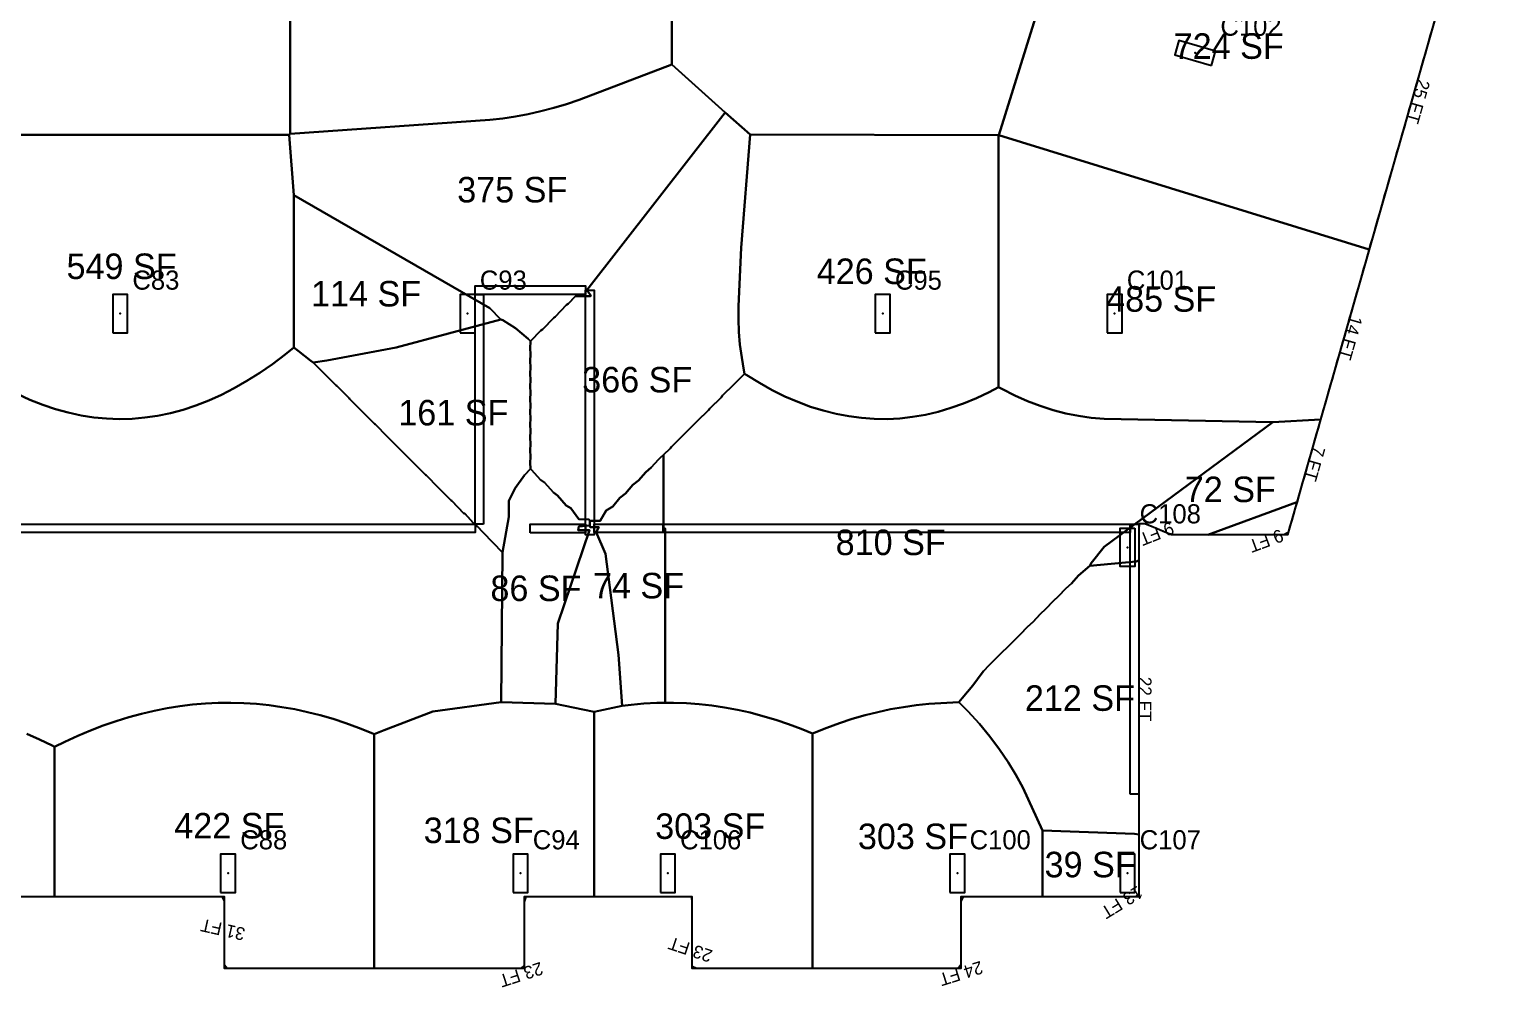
# Model space of a CAD drawing. Header units: metres. Extents: x 3272 to 9634, y 5311 to 56288.
# Drawn here: x 8160 to 9549, y 29857 to 30758 of the extents above; entities that cross this region are included whole.
import ezdxf
from ezdxf.enums import TextEntityAlignment as Align

# ---------------------------------------------------------------- set-up
doc = ezdxf.new("R2010")
doc.units = ezdxf.units.M
for name, color, linetype in [('BOUNDARY', 5, 'Continuous'), ('COL-LABEL', 2, 'Continuous'), ('COLS', 2, 'Continuous'), ('FLOOR_3_AREA_LABELS', 3, 'Continuous'), ('FLOOR_3_BOUNDARY', 5, 'Continuous'), ('FLOOR_3_COLUMNS', 7, 'Continuous'), ('FLOOR_3_FASCADE_COLUMNS', 30, 'Continuous'), ('FLOOR_3_FASCADE_WALLS', 4, 'Continuous'), ('FLOOR_3_LARGE_TRIBUTARY', 6, 'Continuous'), ('FLOOR_3_TRIBUTARY_COL_105', 2, 'Continuous'), ('FLOOR_3_TRIBUTARY_COL_33', 2, 'Continuous'), ('FLOOR_3_TRIBUTARY_COL_34', 2, 'Continuous'), ('FLOOR_3_TRIBUTARY_COL_35', 2, 'Continuous'), ('FLOOR_3_TRIBUTARY_COL_36', 2, 'Continuous'), ('FLOOR_3_TRIBUTARY_COL_37', 2, 'Continuous'), ('FLOOR_3_TRIBUTARY_COL_39', 2, 'Continuous'), ('FLOOR_3_TRIBUTARY_COL_42', 2, 'Continuous'), ('FLOOR_3_TRIBUTARY_COL_43', 2, 'Continuous'), ('FLOOR_3_TRIBUTARY_COL_44', 2, 'Continuous'), ('FLOOR_3_TRIBUTARY_COL_88', 2, 'Continuous'), ('FLOOR_3_TRIBUTARY_COL_89', 2, 'Continuous'), ('FLOOR_3_TRIBUTARY_COL_90', 2, 'Continuous'), ('FLOOR_3_TRIBUTARY_COL_91', 2, 'Continuous'), ('FLOOR_3_TRIBUTARY_COL_97', 2, 'Continuous'), ('FLOOR_3_WALL_TRIBUTARY_78', 1, 'Continuous'), ('FLOOR_3_WALL_TRIBUTARY_79', 1, 'Continuous'), ('FLOOR_3_WALL_TRIBUTARY_87', 1, 'Continuous'), ('FLOOR_3_WALL_TRIBUTARY_88', 1, 'Continuous'), ('FLOOR_3_WALL_TRIBUTARY_89', 1, 'Continuous'), ('FLOOR_3_WALL_TRIBUTARY_91', 1, 'Continuous'), ('FLOOR_3_WALL_TRIBUTARY_92', 1, 'Continuous'), ('FLOOR_3_WALL_TRIBUTARY_93', 1, 'Continuous'), ('WALL', 4, 'Continuous')]:
    doc.layers.add(name, color=color, linetype=linetype)

msp = doc.modelspace()

# ---------------------------------------------------------------- linework, layer by layer
at = {"layer": 'BOUNDARY'}
msp.add_lwpolyline([(9549, 31002.8), (9343.1, 30282.8), (9234.2, 30282.8), (9209.3, 30293.1), (9203.3, 30293.1), (9203.3, 29942.5), (9036.2, 29942.5), (9036.2, 29875.1), (8783.6, 29875.1), (8783.6, 29942.5), (8625.5, 29942.5), (8625.5, 29875.1), (8343.7, 29875.1), (8343.7, 29942.5), (8024.5, 29942.5)], dxfattribs=at)
at = {"layer": 'COLS'}
for points in [[(9271.7, 30724.1), (9275.6, 30737.6), (9241, 30747.5), (9237.1, 30734)], [(8238.7, 30472.8), (8252.7, 30472.8), (8252.7, 30508.8), (8238.7, 30508.8)], [(8565.3, 30472.8), (8579.3, 30472.8), (8579.3, 30508.8), (8565.3, 30508.8)], [(8955.6, 30472.8), (8969.6, 30472.8), (8969.6, 30508.8), (8955.6, 30508.8)], [(9173.6, 30472.8), (9187.6, 30472.8), (9187.6, 30508.8), (9173.6, 30508.8)], [(9199.7, 30289.1), (9199.7, 30253.1), (9185.7, 30253.1), (9185.7, 30289.1)], [(8340.1, 29946.7), (8354.1, 29946.7), (8354.1, 29982.7), (8340.1, 29982.7)], [(8615.1, 29946.7), (8629.1, 29946.7), (8629.1, 29982.7), (8615.1, 29982.7)], [(8753.6, 29946.7), (8767.6, 29946.7), (8767.6, 29982.7), (8753.6, 29982.7)], [(9025.8, 29946.7), (9039.8, 29946.7), (9039.8, 29982.7), (9025.8, 29982.7)], [(9185.7, 29946.7), (9199.7, 29946.7), (9199.7, 29982.7), (9185.7, 29982.7)]]:
    msp.add_lwpolyline(points, close=True, dxfattribs=at)
at = {"layer": 'FLOOR_3_BOUNDARY'}
msp.add_lwpolyline([(9549, 31002.8), (9343.1, 30282.8), (9234.2, 30282.8), (9209.3, 30293.1), (9203.3, 30293.1), (9203.3, 29942.5), (9036.2, 29942.5), (9036.2, 29875.1), (8783.6, 29875.1), (8783.6, 29942.5), (8625.5, 29942.5), (8625.5, 29875.1), (8343.7, 29875.1), (8343.7, 29942.5), (8024.5, 29942.5)], dxfattribs=at)
at = {"layer": 'FLOOR_3_COLUMNS'}
for p in [(9256.3, 30735.8), (8245.7, 30490.8), (8572.3, 30490.8), (8962.6, 30490.8), (9180.6, 30490.8), (9192.7, 30271.1), (8347.1, 29964.7), (8622.1, 29964.7), (8760.6, 29964.7), (9032.8, 29964.7), (9192.7, 29964.7)]:
    msp.add_point(p, dxfattribs=at)
at = {"layer": 'FLOOR_3_FASCADE_COLUMNS'}
for points in [[(9479.1, 30758.2), (9477.4, 30752.4), (9475.8, 30746.6), (9474.1, 30740.9), (9472.5, 30735.1), (9470.8, 30729.3), (9469.2, 30723.6), (9467.5, 30717.8), (9465.9, 30712), (9464.2, 30706.2), (9462.6, 30700.5), (9460.9, 30694.7), (9459.3, 30688.9), (9457.6, 30683.2), (9456, 30677.4), (9454.3, 30671.6), (9452.7, 30665.9), (9451, 30660.1), (9449.4, 30654.3), (9447.7, 30648.6), (9446.1, 30642.8), (9444.4, 30637), (9442.8, 30631.3), (9441.1, 30625.5), (9439.5, 30619.7), (9437.8, 30613.9), (9436.2, 30608.2), (9434.5, 30602.4), (9432.9, 30596.6), (9431.2, 30590.9), (9429.6, 30585.1), (9427.9, 30579.3), (9426.3, 30573.6), (9424.6, 30567.8), (9423, 30562), (9421.3, 30556.3), (9419.7, 30550.5)], [(9419.7, 30550.5), (9418, 30544.7), (9416.4, 30539), (9414.7, 30533.2), (9413.1, 30527.4), (9411.4, 30521.6), (9409.8, 30515.9), (9408.1, 30510.1), (9406.5, 30504.3), (9404.8, 30498.6), (9403.2, 30492.8), (9401.5, 30487), (9399.9, 30481.3), (9398.3, 30475.5), (9396.6, 30469.7), (9395, 30464), (9393.3, 30458.2), (9391.7, 30452.4), (9390, 30446.6), (9388.4, 30440.9), (9386.7, 30435.1), (9385.1, 30429.3), (9383.4, 30423.6), (9381.8, 30417.8), (9380.1, 30412), (9378.5, 30406.3), (9376.8, 30400.5), (9375.2, 30394.7), (9373.5, 30389)], [(9373.5, 30389), (9371.9, 30383.2), (9370.2, 30377.4), (9368.6, 30371.7), (9366.9, 30365.9), (9365.3, 30360.1), (9363.6, 30354.3), (9362, 30348.6), (9360.3, 30342.8), (9358.7, 30337), (9357, 30331.3), (9355.4, 30325.5), (9353.7, 30319.7), (9352.1, 30314)], [(9267.6, 30282.8), (9261.6, 30282.8), (9255.6, 30282.8), (9249.6, 30282.8), (9243.6, 30282.8), (9237.6, 30282.8), (9231.8, 30283.8), (9226.2, 30286.1), (9220.7, 30288.4), (9215.2, 30290.7), (9209.6, 30293), (9203.6, 30293.1), (9203.3, 30287.4), (9203.3, 30281.4), (9203.3, 30275.4), (9203.3, 30269.4), (9203.3, 30263.4), (9203.3, 30257.4)], [(9203.3, 29999.4), (9203.3, 29993.4), (9203.3, 29987.4), (9203.3, 29981.4), (9203.3, 29975.4), (9203.3, 29969.4), (9203.3, 29963.4), (9203.3, 29957.4), (9203.3, 29951.4), (9203.3, 29945.4), (9200.3, 29942.5), (9194.3, 29942.5), (9188.3, 29942.5), (9182.3, 29942.5), (9176.3, 29942.5), (9170.3, 29942.5), (9164.3, 29942.5), (9158.3, 29942.5), (9152.3, 29942.5), (9146.3, 29942.5), (9140.3, 29942.5), (9134.3, 29942.5), (9128.3, 29942.5), (9122.3, 29942.5), (9116.3, 29942.5), (9110.3, 29942.5)], [(8185.8, 29942.5), (8179.8, 29942.5), (8173.8, 29942.5), (8167.8, 29942.5), (8161.8, 29942.5), (8155.8, 29942.5)], [(8484.4, 29875.1), (8478.4, 29875.1), (8472.4, 29875.1), (8466.4, 29875.1), (8460.4, 29875.1), (8454.4, 29875.1), (8448.4, 29875.1), (8442.4, 29875.1), (8436.4, 29875.1), (8430.4, 29875.1), (8424.4, 29875.1), (8418.4, 29875.1), (8412.4, 29875.1), (8406.4, 29875.1), (8400.4, 29875.1), (8394.4, 29875.1), (8388.4, 29875.1), (8382.4, 29875.1), (8376.4, 29875.1), (8370.4, 29875.1), (8364.4, 29875.1), (8358.4, 29875.1), (8352.4, 29875.1), (8346.4, 29875.1), (8343.7, 29878.4), (8343.7, 29884.4), (8343.7, 29890.4), (8343.7, 29896.4), (8343.7, 29902.4), (8343.7, 29908.4), (8343.7, 29914.4), (8343.7, 29920.4), (8343.7, 29926.4), (8343.7, 29932.4), (8343.7, 29938.4), (8341.8, 29942.5), (8335.8, 29942.5), (8329.8, 29942.5), (8323.8, 29942.5), (8317.8, 29942.5), (8311.8, 29942.5), (8305.8, 29942.5), (8299.8, 29942.5), (8293.8, 29942.5), (8287.8, 29942.5), (8281.8, 29942.5), (8275.8, 29942.5), (8269.8, 29942.5), (8263.8, 29942.5), (8257.8, 29942.5), (8251.8, 29942.5), (8245.8, 29942.5), (8239.8, 29942.5), (8233.8, 29942.5), (8227.8, 29942.5), (8221.8, 29942.5), (8215.8, 29942.5), (8209.8, 29942.5), (8203.8, 29942.5), (8197.8, 29942.5), (8191.8, 29942.5), (8185.8, 29942.5)], [(8693, 29942.5), (8687, 29942.5), (8681, 29942.5), (8675, 29942.5), (8669, 29942.5), (8663, 29942.5), (8657, 29942.5), (8651, 29942.5), (8645, 29942.5), (8639, 29942.5), (8633, 29942.5), (8627, 29942.5), (8625.5, 29938), (8625.5, 29932), (8625.5, 29926), (8625.5, 29920), (8625.5, 29914), (8625.5, 29908), (8625.5, 29902), (8625.5, 29896), (8625.5, 29890), (8625.5, 29884), (8625.5, 29878), (8622.4, 29875.1), (8616.4, 29875.1), (8610.4, 29875.1), (8604.4, 29875.1), (8598.4, 29875.1), (8592.4, 29875.1), (8586.4, 29875.1), (8580.4, 29875.1), (8574.4, 29875.1), (8568.4, 29875.1), (8562.4, 29875.1), (8556.4, 29875.1), (8550.4, 29875.1), (8544.4, 29875.1), (8538.4, 29875.1), (8532.4, 29875.1), (8526.4, 29875.1), (8520.4, 29875.1), (8514.4, 29875.1), (8508.4, 29875.1), (8502.4, 29875.1), (8496.4, 29875.1), (8490.4, 29875.1), (8484.4, 29875.1)], [(8895.6, 29875.1), (8889.6, 29875.1), (8883.6, 29875.1), (8877.6, 29875.1), (8871.6, 29875.1), (8865.6, 29875.1), (8859.6, 29875.1), (8853.6, 29875.1), (8847.6, 29875.1), (8841.6, 29875.1), (8835.6, 29875.1), (8829.6, 29875.1), (8823.6, 29875.1), (8817.6, 29875.1), (8811.6, 29875.1), (8805.6, 29875.1), (8799.6, 29875.1), (8793.6, 29875.1), (8787.6, 29875.1), (8783.6, 29877.1), (8783.6, 29883.1), (8783.6, 29889.1), (8783.6, 29895.1), (8783.6, 29901.1), (8783.6, 29907.1), (8783.6, 29913.1), (8783.6, 29919.1), (8783.6, 29925.1), (8783.6, 29931.1), (8783.6, 29937.1), (8783, 29942.5), (8777, 29942.5), (8771, 29942.5), (8765, 29942.5), (8759, 29942.5), (8753, 29942.5), (8747, 29942.5), (8741, 29942.5), (8735, 29942.5), (8729, 29942.5), (8723, 29942.5), (8717, 29942.5), (8711, 29942.5), (8705, 29942.5), (8699, 29942.5), (8693, 29942.5)], [(9110.3, 29942.5), (9104.3, 29942.5), (9098.3, 29942.5), (9092.3, 29942.5), (9086.3, 29942.5), (9080.3, 29942.5), (9074.3, 29942.5), (9068.3, 29942.5), (9062.3, 29942.5), (9056.3, 29942.5), (9050.3, 29942.5), (9044.3, 29942.5), (9038.3, 29942.5), (9036.2, 29938.6), (9036.2, 29932.6), (9036.2, 29926.6), (9036.2, 29920.6), (9036.2, 29914.6), (9036.2, 29908.6), (9036.2, 29902.6), (9036.2, 29896.6), (9036.2, 29890.6), (9036.2, 29884.6), (9036.2, 29878.6), (9033.6, 29875.1), (9027.6, 29875.1), (9021.6, 29875.1), (9015.6, 29875.1), (9009.6, 29875.1), (9003.6, 29875.1), (8997.6, 29875.1), (8991.6, 29875.1), (8985.6, 29875.1), (8979.6, 29875.1), (8973.6, 29875.1), (8967.6, 29875.1), (8961.6, 29875.1), (8955.6, 29875.1), (8949.6, 29875.1), (8943.6, 29875.1), (8937.6, 29875.1), (8931.6, 29875.1), (8925.6, 29875.1), (8919.6, 29875.1), (8913.6, 29875.1), (8907.6, 29875.1), (8901.6, 29875.1), (8895.6, 29875.1)]]:
    msp.add_lwpolyline(points, dxfattribs=at)
at = {"layer": 'FLOOR_3_FASCADE_WALLS'}
for points in [[(9352.1, 30314), (9350.4, 30308.2), (9348.8, 30302.4), (9347.1, 30296.7), (9345.5, 30290.9), (9343.8, 30285.1), (9339.6, 30282.8), (9333.6, 30282.8), (9327.6, 30282.8), (9321.6, 30282.8), (9315.6, 30282.8), (9309.6, 30282.8), (9303.6, 30282.8), (9297.6, 30282.8), (9291.6, 30282.8), (9285.6, 30282.8), (9279.6, 30282.8), (9273.6, 30282.8), (9267.6, 30282.8)], [(9203.3, 30257.4), (9203.3, 30251.4), (9203.3, 30245.4), (9203.3, 30239.4), (9203.3, 30233.4), (9203.3, 30227.4), (9203.3, 30221.4), (9203.3, 30215.4), (9203.3, 30209.4), (9203.3, 30203.4), (9203.3, 30197.4), (9203.3, 30191.4), (9203.3, 30185.4), (9203.3, 30179.4), (9203.3, 30173.4), (9203.3, 30167.4), (9203.3, 30161.4), (9203.3, 30155.4), (9203.3, 30149.4), (9203.3, 30143.4), (9203.3, 30137.4), (9203.3, 30131.4), (9203.3, 30125.4), (9203.3, 30119.4), (9203.3, 30113.4), (9203.3, 30107.4), (9203.3, 30101.4), (9203.3, 30095.4), (9203.3, 30089.4), (9203.3, 30083.4), (9203.3, 30077.4), (9203.3, 30071.4), (9203.3, 30065.4), (9203.3, 30059.4), (9203.3, 30053.4), (9203.3, 30047.4), (9203.3, 30041.4), (9203.3, 30035.4), (9203.3, 30029.4), (9203.3, 30023.4), (9203.3, 30017.4), (9203.3, 30011.4), (9203.3, 30005.4), (9203.3, 29999.4)]]:
    msp.add_lwpolyline(points, dxfattribs=at)
at = {"layer": 'FLOOR_3_LARGE_TRIBUTARY'}
for points in [[(9149.4, 30908.4), (9166.6, 30927.8), (9500.3, 30832.4), (9419.8, 30551), (9071.7, 30658.6), (9149.4, 30908.4)], [(8773.3, 30796.9), (8785.3, 30810.5), (8797.3, 30823.2), (8809.3, 30835.1), (8821.3, 30846), (8833.3, 30856.1), (8845.3, 30865.2), (8857.3, 30873.5), (8869.3, 30880.9), (8881.3, 30887.4), (8893.3, 30893.1), (8905.3, 30897.8), (8945.1, 30910.6), (9149.4, 30908.4), (9071.7, 30658.6), (9071.6, 30658.6), (8838.1, 30659.1), (8814.4, 30679.9), (8764.4, 30725.1), (8764.4, 30786.2), (8773.3, 30796.9)], [(8688, 30507.3), (8673.7, 30507.3), (8666.9, 30499.9), (8665.3, 30499), (8654.7, 30487.9), (8653.3, 30486.9), (8642.6, 30475.9), (8641.3, 30474.9), (8631.4, 30464.8), (8629.3, 30467.1), (8617.3, 30477.2), (8605.3, 30484.6), (8603.6, 30485.3), (8593.3, 30496), (8409, 30602.3), (8404.7, 30658.8), (8405.6, 30659.8), (8593.3, 30673), (8605.3, 30674.3), (8617.3, 30676.1), (8629.3, 30678.3), (8641.3, 30681), (8653.3, 30684.2), (8665.3, 30687.8), (8677.3, 30691.9), (8764.4, 30725.1), (8814.4, 30679.9), (8684.3, 30512.8), (8688.3, 30507.7), (8688, 30507.3)], [(8631.1, 30350.8), (8631.5, 30355.9), (8631.1, 30362.8), (8631.5, 30367.9), (8631.1, 30374.8), (8631.5, 30379.9), (8631.1, 30386.8), (8631.5, 30391.9), (8631.1, 30398.8), (8631.5, 30403.9), (8631.1, 30410.8), (8631.5, 30415.9), (8631.1, 30422.8), (8631.5, 30427.9), (8631.1, 30434.8), (8631.5, 30439.9), (8631.1, 30446.8), (8631.5, 30451.9), (8631.1, 30458.8), (8631.5, 30463.9), (8631.4, 30464.8), (8641.3, 30474.9), (8642.6, 30475.9), (8653.3, 30486.9), (8654.7, 30487.9), (8665.3, 30499), (8666.9, 30499.9), (8673.7, 30507.3), (8688, 30507.3), (8688.3, 30507.7), (8684.3, 30512.8), (8814.4, 30679.9), (8838.1, 30659.1), (8829.6, 30552.6), (8827, 30497.7), (8826.9, 30485.7), (8827.4, 30473.7), (8828.4, 30461.7), (8830, 30449.7), (8832.1, 30437.7), (8832.8, 30434.3), (8824.1, 30425.7), (8822.7, 30424.1), (8812.1, 30413.7), (8810.7, 30412.1), (8800.1, 30401.7), (8798.7, 30400.1), (8788.1, 30389.7), (8786.7, 30388.1), (8776.1, 30377.7), (8774.7, 30376.1), (8764.1, 30365.7), (8762.7, 30364.1), (8756.4, 30357.9), (8753.5, 30355.1), (8751.9, 30353.7), (8744.9, 30346), (8739.8, 30341.7), (8732.9, 30333.9), (8727.7, 30329.7), (8720.9, 30321.8), (8715.5, 30317.7), (8708.9, 30309.4), (8702.7, 30305.7), (8696.9, 30296), (8687.4, 30296), (8686.3, 30297.2), (8677, 30297.5), (8669.4, 30307.9), (8665, 30310.4), (8656.8, 30319.9), (8653, 30322.6), (8644.6, 30331.9), (8641, 30334.7), (8632.5, 30343.9), (8631.4, 30344.8), (8631.1, 30350.8)], [(8832.8, 30434.3), (8832.1, 30437.7), (8830, 30449.7), (8828.4, 30461.7), (8827.4, 30473.7), (8826.9, 30485.7), (8827, 30497.7), (8829.6, 30552.6), (8838.1, 30659.1), (9071.6, 30658.6), (9071.6, 30421.8), (9062.7, 30417), (9050.7, 30411.3), (9038.7, 30406.3), (9026.7, 30402.1), (9014.7, 30398.5), (9002.7, 30395.8), (8990.7, 30393.7), (8978.7, 30392.3), (8966.7, 30391.7), (8954.7, 30391.8), (8942.7, 30392.7), (8930.7, 30394.3), (8918.7, 30396.6), (8906.7, 30399.6), (8894.7, 30403.3), (8882.7, 30407.8), (8870.7, 30413), (8858.7, 30418.9), (8846.7, 30425.6), (8834.7, 30433), (8832.8, 30434.3)], [(9071.6, 30421.8), (9071.6, 30658.6), (9071.7, 30658.6), (9419.8, 30551), (9374.2, 30391.3), (9329.4, 30388.8), (9170.7, 30391.9), (9158.7, 30392.9), (9146.7, 30394.6), (9134.7, 30397), (9122.7, 30400.1), (9110.7, 30404), (9098.7, 30408.6), (9086.7, 30413.9), (9074.7, 30420), (9071.6, 30421.8)], [(8409, 30459.1), (8409, 30602.3), (8593.3, 30496), (8603.6, 30485.3), (8505.2, 30458.8), (8440.1, 30446.8), (8427.1, 30445), (8424.9, 30446.5), (8412.9, 30455.8), (8409, 30459.1)], [(8508.9, 30363.1), (8497.3, 30374.8), (8496.9, 30375.1), (8485.3, 30386.8), (8484.9, 30387.1), (8473.3, 30398.8), (8472.9, 30399.2), (8461.3, 30410.8), (8460.9, 30411.2), (8449.3, 30422.8), (8448.9, 30423.2), (8437.3, 30434.8), (8436.9, 30435.2), (8427.1, 30445), (8440.1, 30446.8), (8505.2, 30458.8), (8603.6, 30485.3), (8605.3, 30484.6), (8617.3, 30477.2), (8629.3, 30467.1), (8631.4, 30464.8), (8631.5, 30463.9), (8631.1, 30458.8), (8631.5, 30451.9), (8631.1, 30446.8), (8631.5, 30439.9), (8631.1, 30434.8), (8631.5, 30427.9), (8631.1, 30422.8), (8631.5, 30415.9), (8631.1, 30410.8), (8631.5, 30403.9), (8631.1, 30398.8), (8631.5, 30391.9), (8631.1, 30386.8), (8631.5, 30379.9), (8631.1, 30374.8), (8631.5, 30367.9), (8631.1, 30362.8), (8631.5, 30355.9), (8631.1, 30350.8), (8631.4, 30344.8), (8625.8, 30338.8), (8617.2, 30326.8), (8611.2, 30314.8), (8611.2, 30314.7), (8611.2, 30299.7), (8605, 30266.2), (8586.9, 30285.2), (8581.4, 30291), (8580.5, 30291), (8569.8, 30302.8), (8568.9, 30303), (8557.4, 30314.8), (8556.9, 30315.1), (8545.4, 30326.8), (8544.9, 30327.1), (8533.3, 30338.8), (8532.9, 30339.1), (8521.3, 30350.8), (8520.9, 30351.1), (8509.3, 30362.8), (8508.9, 30363.1)], [(8850, 30112.5), (8838, 30115.7), (8826, 30118.3), (8814, 30120.6), (8802, 30122.3), (8790, 30123.7), (8778, 30124.5), (8766, 30125), (8758.1, 30124.9), (8758.1, 30288.8), (8756.4, 30289), (8756.4, 30357.9), (8762.7, 30364.1), (8764.1, 30365.7), (8774.7, 30376.1), (8776.1, 30377.7), (8786.7, 30388.1), (8788.1, 30389.7), (8798.7, 30400.1), (8800.1, 30401.7), (8810.7, 30412.1), (8812.1, 30413.7), (8822.7, 30424.1), (8824.1, 30425.7), (8832.8, 30434.3), (8834.7, 30433), (8846.7, 30425.6), (8858.7, 30418.9), (8870.7, 30413), (8882.7, 30407.8), (8894.7, 30403.3), (8906.7, 30399.6), (8918.7, 30396.6), (8930.7, 30394.3), (8942.7, 30392.7), (8954.7, 30391.8), (8966.7, 30391.7), (8978.7, 30392.3), (8990.7, 30393.7), (9002.7, 30395.8), (9014.7, 30398.5), (9026.7, 30402.1), (9038.7, 30406.3), (9050.7, 30411.3), (9062.7, 30417), (9071.6, 30421.8), (9074.7, 30420), (9086.7, 30413.9), (9098.7, 30408.6), (9110.7, 30404), (9122.7, 30400.1), (9134.7, 30397), (9146.7, 30394.6), (9158.7, 30392.9), (9170.7, 30391.9), (9329.4, 30388.8), (9170.7, 30271.6), (9158.7, 30256.1), (9157.4, 30253.7), (9146.7, 30244.5), (9140, 30237.2), (9134.7, 30232.5), (9128, 30225.2), (9122.7, 30220.4), (9115.9, 30213.2), (9110.7, 30208.4), (9103.9, 30201.2), (9098.7, 30196.4), (9091.9, 30189.2), (9086.7, 30184.3), (9079.9, 30177.2), (9074.7, 30172.3), (9067.8, 30165.2), (9062.7, 30160.3), (9057.2, 30154.6), (9056.2, 30153.2), (9047.2, 30141.2), (9037.4, 30129.2), (9034.3, 30125.7), (9006, 30123.9), (8994, 30122.7), (8982, 30121), (8970, 30118.9), (8958, 30116.3), (8946, 30113.2), (8934, 30109.8), (8922, 30105.8), (8910, 30101.5), (8898, 30096.6), (8896.7, 30096.1), (8886, 30100.5), (8874, 30104.9), (8862, 30109), (8850, 30112.5)], [(9158.7, 30256.1), (9170.7, 30271.6), (9329.4, 30388.8), (9374.2, 30391.3), (9352, 30313.6), (9268.4, 30282.8), (9234.2, 30282.8), (9209.3, 30293.1), (9203.3, 30293.1), (9203.3, 30258.7), (9200.8, 30257.8), (9157.4, 30253.7), (9158.7, 30256.1)], [(8717.7, 30122.1), (8714.1, 30169.9), (8702.1, 30264.9), (8693.2, 30285.3), (8695.6, 30290), (8687.7, 30290), (8687.1, 30291.7), (8687.4, 30296), (8696.9, 30296), (8702.7, 30305.7), (8708.9, 30309.4), (8715.5, 30317.7), (8720.9, 30321.8), (8727.7, 30329.7), (8732.9, 30333.9), (8739.8, 30341.7), (8744.9, 30346), (8751.9, 30353.7), (8753.5, 30355.1), (8756.4, 30357.9), (8756.4, 30289), (8758.1, 30288.8), (8758.1, 30124.9), (8750.1, 30124.8), (8738.1, 30124.2), (8726.1, 30123.2), (8717.7, 30122.1)], [(8656.8, 30319.9), (8665, 30310.4), (8669.4, 30307.9), (8677, 30297.5), (8686.3, 30297.2), (8687.4, 30296), (8687.1, 30291.7), (8677, 30290.8), (8676.2, 30287.3), (8686.9, 30287.3), (8687, 30287.1), (8657.2, 30199.4), (8654.9, 30124), (8604, 30125.4), (8605, 30266.2), (8611.2, 30299.7), (8611.2, 30314.7), (8611.2, 30314.8), (8617.2, 30326.8), (8625.8, 30338.8), (8631.4, 30344.8), (8632.5, 30343.9), (8641, 30334.7), (8644.6, 30331.9), (8653, 30322.6), (8656.8, 30319.9)], [(9352, 30313.6), (9343.1, 30282.8), (9268.4, 30282.8), (9352, 30313.6)], [(8691.3, 30116.4), (8689.9, 30116.7), (8654.9, 30124), (8657.2, 30199.4), (8687, 30287.1), (8686.9, 30287.3), (8676.2, 30287.3), (8677, 30290.8), (8687.1, 30291.7), (8687.7, 30290), (8695.6, 30290), (8693.2, 30285.3), (8702.1, 30264.9), (8714.1, 30169.9), (8717.7, 30122.1), (8691.3, 30116.4)], [(9087.9, 30057.2), (9080.6, 30069.2), (9072.5, 30081.2), (9063.4, 30093.2), (9053.5, 30105.2), (9042.7, 30117.2), (9034.3, 30125.7), (9037.4, 30129.2), (9047.2, 30141.2), (9056.2, 30153.2), (9057.2, 30154.6), (9062.7, 30160.3), (9067.8, 30165.2), (9074.7, 30172.3), (9079.9, 30177.2), (9086.7, 30184.3), (9091.9, 30189.2), (9098.7, 30196.4), (9103.9, 30201.2), (9110.7, 30208.4), (9115.9, 30213.2), (9122.7, 30220.4), (9128, 30225.2), (9134.7, 30232.5), (9140, 30237.2), (9146.7, 30244.5), (9157.4, 30253.7), (9200.8, 30257.8), (9203.3, 30258.7), (9203.3, 30236.4), (9203.3, 30224.4), (9203.3, 30212.4), (9203.3, 30200.4), (9203.3, 30188.4), (9203.3, 30176.4), (9203.3, 30164.4), (9203.3, 30152.4), (9203.3, 30140.4), (9203.3, 30128.4), (9203.3, 30116.4), (9203.3, 30104.4), (9203.3, 30092.4), (9203.3, 30080.4), (9203.3, 30068.4), (9203.3, 30056.4), (9203.3, 30044.8), (9203.3, 30001.2), (9199.3, 30001.8), (9112.7, 30004.8), (9094.2, 30045.2), (9087.9, 30057.2)], [(8184.1, 30083.5), (8193.8, 30088.3), (8205.8, 30093.8), (8217.8, 30098.9), (8229.8, 30103.5), (8241.8, 30107.7), (8253.8, 30111.4), (8265.8, 30114.7), (8277.8, 30117.5), (8289.8, 30119.9), (8301.8, 30121.8), (8313.8, 30123.3), (8325.8, 30124.3), (8337.8, 30124.9), (8349.8, 30125), (8361.8, 30124.7), (8373.8, 30123.9), (8385.8, 30122.7), (8397.8, 30121), (8409.8, 30118.9), (8421.8, 30116.3), (8433.8, 30113.3), (8445.8, 30109.8), (8457.8, 30105.9), (8469.8, 30101.5), (8481.8, 30096.7), (8484.6, 30095.5), (8484.6, 29875.1), (8343.7, 29875.1), (8343.7, 29942.5), (8184.1, 29942.5), (8184.1, 30083.5)], [(8484.6, 30095.5), (8493.8, 30099.3), (8539.5, 30116.8), (8604, 30125.4), (8654.9, 30124), (8689.9, 30116.7), (8691.3, 30116.4), (8691.3, 29942.5), (8625.5, 29942.5), (8625.5, 29875.1), (8484.6, 29875.1), (8484.6, 30095.5)], [(8691.3, 30116.4), (8717.7, 30122.1), (8726.1, 30123.2), (8738.1, 30124.2), (8750.1, 30124.8), (8758.1, 30124.9), (8766, 30125), (8778, 30124.5), (8790, 30123.7), (8802, 30122.3), (8814, 30120.6), (8826, 30118.3), (8838, 30115.7), (8850, 30112.5), (8862, 30109), (8874, 30104.9), (8886, 30100.5), (8896.7, 30096.1), (8896.7, 29875.1), (8783.6, 29875.1), (8783.6, 29942.5), (8691.3, 29942.5), (8691.3, 30116.4)], [(8896.7, 30096.1), (8898, 30096.6), (8910, 30101.5), (8922, 30105.8), (8934, 30109.8), (8946, 30113.2), (8958, 30116.3), (8970, 30118.9), (8982, 30121), (8994, 30122.7), (9006, 30123.9), (9034.3, 30125.7), (9042.7, 30117.2), (9053.5, 30105.2), (9063.4, 30093.2), (9072.5, 30081.2), (9080.6, 30069.2), (9087.9, 30057.2), (9094.2, 30045.2), (9112.7, 30004.8), (9112.7, 29942.5), (9036.2, 29942.5), (9036.2, 29875.1), (8896.7, 29875.1), (8896.7, 30096.1)], [(9112.7, 30004.8), (9199.3, 30001.8), (9203.3, 30001.2), (9203.3, 29942.5), (9112.7, 29942.5), (9112.7, 30004.8)]]:
    msp.add_lwpolyline(points, close=True, dxfattribs=at)
for points in [[(8153.9, 30889.7), (8165.9, 30895.7), (8177.9, 30900.7), (8189.9, 30905), (8201.9, 30908.5), (8210.7, 30910.4), (8244.8, 30910.4), (8278.1, 30905), (8290.1, 30902.2), (8302.1, 30898.4), (8314.1, 30893.8), (8326.1, 30888.3), (8338.1, 30882), (8350.1, 30874.7), (8362.1, 30866.5), (8374.1, 30857.5), (8386.1, 30847.6), (8398.1, 30836.8), (8405.6, 30829.5), (8405.6, 30659.8), (8404.7, 30658.8), (8086.1, 30658.8)], [(8764.4, 30786.2), (8764.4, 30725.1), (8677.3, 30691.9), (8665.3, 30687.8), (8653.3, 30684.2), (8641.3, 30681), (8629.3, 30678.3), (8617.3, 30676.1), (8605.3, 30674.3), (8593.3, 30673), (8405.6, 30659.8), (8405.6, 30829.5)], [(8086.1, 30658.8), (8404.7, 30658.8), (8409, 30602.3), (8409, 30459.1), (8400.9, 30452.5), (8388.9, 30443.4), (8376.9, 30435.1), (8364.9, 30427.5), (8352.9, 30420.7), (8340.9, 30414.5), (8328.9, 30409.1), (8316.9, 30404.5), (8304.9, 30400.5), (8292.9, 30397.3), (8280.9, 30394.8), (8268.9, 30393), (8256.9, 30392), (8244.9, 30391.7), (8232.9, 30392.1), (8220.9, 30393.2), (8208.9, 30395.1), (8196.9, 30397.7), (8184.9, 30401), (8172.9, 30405.1), (8160.9, 30409.9), (8148.9, 30415.4)], [(8148.9, 30415.4), (8160.9, 30409.9), (8172.9, 30405.1), (8184.9, 30401), (8196.9, 30397.7), (8208.9, 30395.1), (8220.9, 30393.2), (8232.9, 30392.1), (8244.9, 30391.7), (8256.9, 30392), (8268.9, 30393), (8280.9, 30394.8), (8292.9, 30397.3), (8304.9, 30400.5), (8316.9, 30404.5), (8328.9, 30409.1), (8340.9, 30414.5), (8352.9, 30420.7), (8364.9, 30427.5), (8376.9, 30435.1), (8388.9, 30443.4), (8400.9, 30452.5), (8409, 30459.1), (8412.9, 30455.8), (8424.9, 30446.5), (8427.1, 30445), (8436.9, 30435.2), (8437.3, 30434.8), (8448.9, 30423.2), (8449.3, 30422.8), (8460.9, 30411.2), (8461.3, 30410.8), (8472.9, 30399.2), (8473.3, 30398.8), (8484.9, 30387.1), (8485.3, 30386.8), (8496.9, 30375.1), (8497.3, 30374.8), (8508.9, 30363.1), (8509.3, 30362.8), (8520.9, 30351.1), (8521.3, 30350.8), (8532.9, 30339.1), (8533.3, 30338.8), (8544.9, 30327.1), (8545.4, 30326.8), (8556.9, 30315.1), (8557.4, 30314.8), (8568.9, 30303), (8569.8, 30302.8), (8580.5, 30291), (8581.4, 30291), (8586.9, 30285.2), (8605, 30266.2), (8604, 30125.4), (8539.5, 30116.8), (8493.8, 30099.3), (8484.6, 30095.5), (8481.8, 30096.7), (8469.8, 30101.5), (8457.8, 30105.9), (8445.8, 30109.8), (8433.8, 30113.3), (8421.8, 30116.3), (8409.8, 30118.9), (8397.8, 30121), (8385.8, 30122.7), (8373.8, 30123.9), (8361.8, 30124.7), (8349.8, 30125), (8337.8, 30124.9), (8325.8, 30124.3), (8313.8, 30123.3), (8301.8, 30121.8), (8289.8, 30119.9), (8277.8, 30117.5), (8265.8, 30114.7), (8253.8, 30111.4), (8241.8, 30107.7), (8229.8, 30103.5), (8217.8, 30098.9), (8205.8, 30093.8), (8193.8, 30088.3), (8184.1, 30083.5), (8181.8, 30084.7), (8169.8, 30090.5), (8157.8, 30095.8)], [(8157.8, 30095.8), (8169.8, 30090.5), (8181.8, 30084.7), (8184.1, 30083.5), (8184.1, 29942.5), (8024.5, 29942.5)]]:
    msp.add_lwpolyline(points, dxfattribs=at)
at = {"layer": 'FLOOR_3_TRIBUTARY_COL_105'}
msp.add_lwpolyline([(9158.7, 30256.1), (9170.7, 30271.6), (9329.4, 30388.8), (9374.2, 30391.3), (9352, 30313.6), (9268.4, 30282.8), (9234.2, 30282.8), (9209.3, 30293.1), (9203.3, 30293.1), (9203.3, 30258.7), (9200.8, 30257.8), (9157.4, 30253.7), (9158.7, 30256.1)], close=True, dxfattribs=at)
at = {"layer": 'FLOOR_3_TRIBUTARY_COL_33'}
msp.add_lwpolyline([(8691.3, 30116.4), (8717.7, 30122.1), (8726.1, 30123.2), (8738.1, 30124.2), (8750.1, 30124.8), (8758.1, 30124.9), (8766, 30125), (8778, 30124.5), (8790, 30123.7), (8802, 30122.3), (8814, 30120.6), (8826, 30118.3), (8838, 30115.7), (8850, 30112.5), (8862, 30109), (8874, 30104.9), (8886, 30100.5), (8896.7, 30096.1), (8896.7, 29875.1), (8783.6, 29875.1), (8783.6, 29942.5), (8691.3, 29942.5), (8691.3, 30116.4)], close=True, dxfattribs=at)
at = {"layer": 'FLOOR_3_TRIBUTARY_COL_34'}
msp.add_lwpolyline([(8157.8, 30095.8), (8169.8, 30090.5), (8181.8, 30084.7), (8184.1, 30083.5), (8184.1, 29942.5), (8024.5, 29942.5)], dxfattribs=at)
at = {"layer": 'FLOOR_3_TRIBUTARY_COL_35'}
msp.add_lwpolyline([(9112.7, 30004.8), (9199.3, 30001.8), (9203.3, 30001.2), (9203.3, 29942.5), (9112.7, 29942.5), (9112.7, 30004.8)], close=True, dxfattribs=at)
at = {"layer": 'FLOOR_3_TRIBUTARY_COL_36'}
msp.add_lwpolyline([(9149.4, 30908.4), (9166.6, 30927.8), (9500.3, 30832.4), (9419.8, 30551), (9071.7, 30658.6), (9149.4, 30908.4)], close=True, dxfattribs=at)
at = {"layer": 'FLOOR_3_TRIBUTARY_COL_37'}
msp.add_lwpolyline([(8832.8, 30434.3), (8832.1, 30437.7), (8830, 30449.7), (8828.4, 30461.7), (8827.4, 30473.7), (8826.9, 30485.7), (8827, 30497.7), (8829.6, 30552.6), (8838.1, 30659.1), (9071.6, 30658.6), (9071.6, 30421.8), (9062.7, 30417), (9050.7, 30411.3), (9038.7, 30406.3), (9026.7, 30402.1), (9014.7, 30398.5), (9002.7, 30395.8), (8990.7, 30393.7), (8978.7, 30392.3), (8966.7, 30391.7), (8954.7, 30391.8), (8942.7, 30392.7), (8930.7, 30394.3), (8918.7, 30396.6), (8906.7, 30399.6), (8894.7, 30403.3), (8882.7, 30407.8), (8870.7, 30413), (8858.7, 30418.9), (8846.7, 30425.6), (8834.7, 30433), (8832.8, 30434.3)], close=True, dxfattribs=at)
at = {"layer": 'FLOOR_3_TRIBUTARY_COL_39'}
msp.add_lwpolyline([(8086.1, 30658.8), (8404.7, 30658.8), (8409, 30602.3), (8409, 30459.1), (8400.9, 30452.5), (8388.9, 30443.4), (8376.9, 30435.1), (8364.9, 30427.5), (8352.9, 30420.7), (8340.9, 30414.5), (8328.9, 30409.1), (8316.9, 30404.5), (8304.9, 30400.5), (8292.9, 30397.3), (8280.9, 30394.8), (8268.9, 30393), (8256.9, 30392), (8244.9, 30391.7), (8232.9, 30392.1), (8220.9, 30393.2), (8208.9, 30395.1), (8196.9, 30397.7), (8184.9, 30401), (8172.9, 30405.1), (8160.9, 30409.9), (8148.9, 30415.4)], dxfattribs=at)
at = {"layer": 'FLOOR_3_TRIBUTARY_COL_42'}
msp.add_lwpolyline([(8153.9, 30889.7), (8165.9, 30895.7), (8177.9, 30900.7), (8189.9, 30905), (8201.9, 30908.5), (8210.7, 30910.4), (8244.8, 30910.4), (8278.1, 30905), (8290.1, 30902.2), (8302.1, 30898.4), (8314.1, 30893.8), (8326.1, 30888.3), (8338.1, 30882), (8350.1, 30874.7), (8362.1, 30866.5), (8374.1, 30857.5), (8386.1, 30847.6), (8398.1, 30836.8), (8405.6, 30829.5), (8405.6, 30659.8), (8404.7, 30658.8), (8086.1, 30658.8)], dxfattribs=at)
at = {"layer": 'FLOOR_3_TRIBUTARY_COL_43'}
msp.add_lwpolyline([(8764.4, 30786.2), (8764.4, 30725.1), (8677.3, 30691.9), (8665.3, 30687.8), (8653.3, 30684.2), (8641.3, 30681), (8629.3, 30678.3), (8617.3, 30676.1), (8605.3, 30674.3), (8593.3, 30673), (8405.6, 30659.8), (8405.6, 30829.5)], dxfattribs=at)
at = {"layer": 'FLOOR_3_TRIBUTARY_COL_44'}
msp.add_lwpolyline([(8773.3, 30796.9), (8785.3, 30810.5), (8797.3, 30823.2), (8809.3, 30835.1), (8821.3, 30846), (8833.3, 30856.1), (8845.3, 30865.2), (8857.3, 30873.5), (8869.3, 30880.9), (8881.3, 30887.4), (8893.3, 30893.1), (8905.3, 30897.8), (8945.1, 30910.6), (9149.4, 30908.4), (9071.7, 30658.6), (9071.6, 30658.6), (8838.1, 30659.1), (8814.4, 30679.9), (8764.4, 30725.1), (8764.4, 30786.2), (8773.3, 30796.9)], close=True, dxfattribs=at)
at = {"layer": 'FLOOR_3_TRIBUTARY_COL_88'}
msp.add_lwpolyline([(8184.1, 30083.5), (8193.8, 30088.3), (8205.8, 30093.8), (8217.8, 30098.9), (8229.8, 30103.5), (8241.8, 30107.7), (8253.8, 30111.4), (8265.8, 30114.7), (8277.8, 30117.5), (8289.8, 30119.9), (8301.8, 30121.8), (8313.8, 30123.3), (8325.8, 30124.3), (8337.8, 30124.9), (8349.8, 30125), (8361.8, 30124.7), (8373.8, 30123.9), (8385.8, 30122.7), (8397.8, 30121), (8409.8, 30118.9), (8421.8, 30116.3), (8433.8, 30113.3), (8445.8, 30109.8), (8457.8, 30105.9), (8469.8, 30101.5), (8481.8, 30096.7), (8484.6, 30095.5), (8484.6, 29875.1), (8343.7, 29875.1), (8343.7, 29942.5), (8184.1, 29942.5), (8184.1, 30083.5)], close=True, dxfattribs=at)
at = {"layer": 'FLOOR_3_TRIBUTARY_COL_89'}
msp.add_lwpolyline([(8484.6, 30095.5), (8493.8, 30099.3), (8539.5, 30116.8), (8604, 30125.4), (8654.9, 30124), (8689.9, 30116.7), (8691.3, 30116.4), (8691.3, 29942.5), (8625.5, 29942.5), (8625.5, 29875.1), (8484.6, 29875.1), (8484.6, 30095.5)], close=True, dxfattribs=at)
at = {"layer": 'FLOOR_3_TRIBUTARY_COL_90'}
msp.add_lwpolyline([(8896.7, 30096.1), (8898, 30096.6), (8910, 30101.5), (8922, 30105.8), (8934, 30109.8), (8946, 30113.2), (8958, 30116.3), (8970, 30118.9), (8982, 30121), (8994, 30122.7), (9006, 30123.9), (9034.3, 30125.7), (9042.7, 30117.2), (9053.5, 30105.2), (9063.4, 30093.2), (9072.5, 30081.2), (9080.6, 30069.2), (9087.9, 30057.2), (9094.2, 30045.2), (9112.7, 30004.8), (9112.7, 29942.5), (9036.2, 29942.5), (9036.2, 29875.1), (8896.7, 29875.1), (8896.7, 30096.1)], close=True, dxfattribs=at)
at = {"layer": 'FLOOR_3_TRIBUTARY_COL_91'}
msp.add_lwpolyline([(9071.6, 30421.8), (9071.6, 30658.6), (9071.7, 30658.6), (9419.8, 30551), (9374.2, 30391.3), (9329.4, 30388.8), (9170.7, 30391.9), (9158.7, 30392.9), (9146.7, 30394.6), (9134.7, 30397), (9122.7, 30400.1), (9110.7, 30404), (9098.7, 30408.6), (9086.7, 30413.9), (9074.7, 30420), (9071.6, 30421.8)], close=True, dxfattribs=at)
at = {"layer": 'FLOOR_3_TRIBUTARY_COL_97'}
msp.add_lwpolyline([(8409, 30459.1), (8409, 30602.3), (8593.3, 30496), (8603.6, 30485.3), (8505.2, 30458.8), (8440.1, 30446.8), (8427.1, 30445), (8424.9, 30446.5), (8412.9, 30455.8), (8409, 30459.1)], close=True, dxfattribs=at)
at = {"layer": 'FLOOR_3_WALL_TRIBUTARY_78'}
msp.add_lwpolyline([(8850, 30112.5), (8838, 30115.7), (8826, 30118.3), (8814, 30120.6), (8802, 30122.3), (8790, 30123.7), (8778, 30124.5), (8766, 30125), (8758.1, 30124.9), (8758.1, 30288.8), (8756.4, 30289), (8756.4, 30357.9), (8762.7, 30364.1), (8764.1, 30365.7), (8774.7, 30376.1), (8776.1, 30377.7), (8786.7, 30388.1), (8788.1, 30389.7), (8798.7, 30400.1), (8800.1, 30401.7), (8810.7, 30412.1), (8812.1, 30413.7), (8822.7, 30424.1), (8824.1, 30425.7), (8832.8, 30434.3), (8834.7, 30433), (8846.7, 30425.6), (8858.7, 30418.9), (8870.7, 30413), (8882.7, 30407.8), (8894.7, 30403.3), (8906.7, 30399.6), (8918.7, 30396.6), (8930.7, 30394.3), (8942.7, 30392.7), (8954.7, 30391.8), (8966.7, 30391.7), (8978.7, 30392.3), (8990.7, 30393.7), (9002.7, 30395.8), (9014.7, 30398.5), (9026.7, 30402.1), (9038.7, 30406.3), (9050.7, 30411.3), (9062.7, 30417), (9071.6, 30421.8), (9074.7, 30420), (9086.7, 30413.9), (9098.7, 30408.6), (9110.7, 30404), (9122.7, 30400.1), (9134.7, 30397), (9146.7, 30394.6), (9158.7, 30392.9), (9170.7, 30391.9), (9329.4, 30388.8), (9170.7, 30271.6), (9158.7, 30256.1), (9157.4, 30253.7), (9146.7, 30244.5), (9140, 30237.2), (9134.7, 30232.5), (9128, 30225.2), (9122.7, 30220.4), (9115.9, 30213.2), (9110.7, 30208.4), (9103.9, 30201.2), (9098.7, 30196.4), (9091.9, 30189.2), (9086.7, 30184.3), (9079.9, 30177.2), (9074.7, 30172.3), (9067.8, 30165.2), (9062.7, 30160.3), (9057.2, 30154.6), (9056.2, 30153.2), (9047.2, 30141.2), (9037.4, 30129.2), (9034.3, 30125.7), (9006, 30123.9), (8994, 30122.7), (8982, 30121), (8970, 30118.9), (8958, 30116.3), (8946, 30113.2), (8934, 30109.8), (8922, 30105.8), (8910, 30101.5), (8898, 30096.6), (8896.7, 30096.1), (8886, 30100.5), (8874, 30104.9), (8862, 30109), (8850, 30112.5)], close=True, dxfattribs=at)
at = {"layer": 'FLOOR_3_WALL_TRIBUTARY_79'}
for points in [[(9352, 30313.6), (9343.1, 30282.8), (9268.4, 30282.8), (9352, 30313.6)], [(9087.9, 30057.2), (9080.6, 30069.2), (9072.5, 30081.2), (9063.4, 30093.2), (9053.5, 30105.2), (9042.7, 30117.2), (9034.3, 30125.7), (9037.4, 30129.2), (9047.2, 30141.2), (9056.2, 30153.2), (9057.2, 30154.6), (9062.7, 30160.3), (9067.8, 30165.2), (9074.7, 30172.3), (9079.9, 30177.2), (9086.7, 30184.3), (9091.9, 30189.2), (9098.7, 30196.4), (9103.9, 30201.2), (9110.7, 30208.4), (9115.9, 30213.2), (9122.7, 30220.4), (9128, 30225.2), (9134.7, 30232.5), (9140, 30237.2), (9146.7, 30244.5), (9157.4, 30253.7), (9200.8, 30257.8), (9203.3, 30258.7), (9203.3, 30236.4), (9203.3, 30224.4), (9203.3, 30212.4), (9203.3, 30200.4), (9203.3, 30188.4), (9203.3, 30176.4), (9203.3, 30164.4), (9203.3, 30152.4), (9203.3, 30140.4), (9203.3, 30128.4), (9203.3, 30116.4), (9203.3, 30104.4), (9203.3, 30092.4), (9203.3, 30080.4), (9203.3, 30068.4), (9203.3, 30056.4), (9203.3, 30044.8), (9203.3, 30001.2), (9199.3, 30001.8), (9112.7, 30004.8), (9094.2, 30045.2), (9087.9, 30057.2)]]:
    msp.add_lwpolyline(points, close=True, dxfattribs=at)
at = {"layer": 'FLOOR_3_WALL_TRIBUTARY_87'}
msp.add_lwpolyline([(8148.9, 30415.4), (8160.9, 30409.9), (8172.9, 30405.1), (8184.9, 30401), (8196.9, 30397.7), (8208.9, 30395.1), (8220.9, 30393.2), (8232.9, 30392.1), (8244.9, 30391.7), (8256.9, 30392), (8268.9, 30393), (8280.9, 30394.8), (8292.9, 30397.3), (8304.9, 30400.5), (8316.9, 30404.5), (8328.9, 30409.1), (8340.9, 30414.5), (8352.9, 30420.7), (8364.9, 30427.5), (8376.9, 30435.1), (8388.9, 30443.4), (8400.9, 30452.5), (8409, 30459.1), (8412.9, 30455.8), (8424.9, 30446.5), (8427.1, 30445), (8436.9, 30435.2), (8437.3, 30434.8), (8448.9, 30423.2), (8449.3, 30422.8), (8460.9, 30411.2), (8461.3, 30410.8), (8472.9, 30399.2), (8473.3, 30398.8), (8484.9, 30387.1), (8485.3, 30386.8), (8496.9, 30375.1), (8497.3, 30374.8), (8508.9, 30363.1), (8509.3, 30362.8), (8520.9, 30351.1), (8521.3, 30350.8), (8532.9, 30339.1), (8533.3, 30338.8), (8544.9, 30327.1), (8545.4, 30326.8), (8556.9, 30315.1), (8557.4, 30314.8), (8568.9, 30303), (8569.8, 30302.8), (8580.5, 30291), (8581.4, 30291), (8586.9, 30285.2), (8605, 30266.2), (8604, 30125.4), (8539.5, 30116.8), (8493.8, 30099.3), (8484.6, 30095.5), (8481.8, 30096.7), (8469.8, 30101.5), (8457.8, 30105.9), (8445.8, 30109.8), (8433.8, 30113.3), (8421.8, 30116.3), (8409.8, 30118.9), (8397.8, 30121), (8385.8, 30122.7), (8373.8, 30123.9), (8361.8, 30124.7), (8349.8, 30125), (8337.8, 30124.9), (8325.8, 30124.3), (8313.8, 30123.3), (8301.8, 30121.8), (8289.8, 30119.9), (8277.8, 30117.5), (8265.8, 30114.7), (8253.8, 30111.4), (8241.8, 30107.7), (8229.8, 30103.5), (8217.8, 30098.9), (8205.8, 30093.8), (8193.8, 30088.3), (8184.1, 30083.5), (8181.8, 30084.7), (8169.8, 30090.5), (8157.8, 30095.8)], dxfattribs=at)
at = {"layer": 'FLOOR_3_WALL_TRIBUTARY_88'}
for points in [[(8631.1, 30350.8), (8631.5, 30355.9), (8631.1, 30362.8), (8631.5, 30367.9), (8631.1, 30374.8), (8631.5, 30379.9), (8631.1, 30386.8), (8631.5, 30391.9), (8631.1, 30398.8), (8631.5, 30403.9), (8631.1, 30410.8), (8631.5, 30415.9), (8631.1, 30422.8), (8631.5, 30427.9), (8631.1, 30434.8), (8631.5, 30439.9), (8631.1, 30446.8), (8631.5, 30451.9), (8631.1, 30458.8), (8631.5, 30463.9), (8631.4, 30464.8), (8641.3, 30474.9), (8642.6, 30475.9), (8653.3, 30486.9), (8654.7, 30487.9), (8665.3, 30499), (8666.9, 30499.9), (8673.7, 30507.3), (8688, 30507.3), (8688.3, 30507.7), (8684.3, 30512.8), (8814.4, 30679.9), (8838.1, 30659.1), (8829.6, 30552.6), (8827, 30497.7), (8826.9, 30485.7), (8827.4, 30473.7), (8828.4, 30461.7), (8830, 30449.7), (8832.1, 30437.7), (8832.8, 30434.3), (8824.1, 30425.7), (8822.7, 30424.1), (8812.1, 30413.7), (8810.7, 30412.1), (8800.1, 30401.7), (8798.7, 30400.1), (8788.1, 30389.7), (8786.7, 30388.1), (8776.1, 30377.7), (8774.7, 30376.1), (8764.1, 30365.7), (8762.7, 30364.1), (8756.4, 30357.9), (8753.5, 30355.1), (8751.9, 30353.7), (8744.9, 30346), (8739.8, 30341.7), (8732.9, 30333.9), (8727.7, 30329.7), (8720.9, 30321.8), (8715.5, 30317.7), (8708.9, 30309.4), (8702.7, 30305.7), (8696.9, 30296), (8687.4, 30296), (8686.3, 30297.2), (8677, 30297.5), (8669.4, 30307.9), (8665, 30310.4), (8656.8, 30319.9), (8653, 30322.6), (8644.6, 30331.9), (8641, 30334.7), (8632.5, 30343.9), (8631.4, 30344.8), (8631.1, 30350.8)], [(8691.3, 30116.4), (8689.9, 30116.7), (8654.9, 30124), (8657.2, 30199.4), (8687, 30287.1), (8686.9, 30287.3), (8676.2, 30287.3), (8677, 30290.8), (8687.1, 30291.7), (8687.7, 30290), (8695.6, 30290), (8693.2, 30285.3), (8702.1, 30264.9), (8714.1, 30169.9), (8717.7, 30122.1), (8691.3, 30116.4)]]:
    msp.add_lwpolyline(points, close=True, dxfattribs=at)
at = {"layer": 'FLOOR_3_WALL_TRIBUTARY_89'}
msp.add_lwpolyline([(8717.7, 30122.1), (8714.1, 30169.9), (8702.1, 30264.9), (8693.2, 30285.3), (8695.6, 30290), (8687.7, 30290), (8687.1, 30291.7), (8687.4, 30296), (8696.9, 30296), (8702.7, 30305.7), (8708.9, 30309.4), (8715.5, 30317.7), (8720.9, 30321.8), (8727.7, 30329.7), (8732.9, 30333.9), (8739.8, 30341.7), (8744.9, 30346), (8751.9, 30353.7), (8753.5, 30355.1), (8756.4, 30357.9), (8756.4, 30289), (8758.1, 30288.8), (8758.1, 30124.9), (8750.1, 30124.8), (8738.1, 30124.2), (8726.1, 30123.2), (8717.7, 30122.1)], close=True, dxfattribs=at)
at = {"layer": 'FLOOR_3_WALL_TRIBUTARY_91'}
msp.add_lwpolyline([(8656.8, 30319.9), (8665, 30310.4), (8669.4, 30307.9), (8677, 30297.5), (8686.3, 30297.2), (8687.4, 30296), (8687.1, 30291.7), (8677, 30290.8), (8676.2, 30287.3), (8686.9, 30287.3), (8687, 30287.1), (8657.2, 30199.4), (8654.9, 30124), (8604, 30125.4), (8605, 30266.2), (8611.2, 30299.7), (8611.2, 30314.7), (8611.2, 30314.8), (8617.2, 30326.8), (8625.8, 30338.8), (8631.4, 30344.8), (8632.5, 30343.9), (8641, 30334.7), (8644.6, 30331.9), (8653, 30322.6), (8656.8, 30319.9)], close=True, dxfattribs=at)
at = {"layer": 'FLOOR_3_WALL_TRIBUTARY_92'}
msp.add_lwpolyline([(8508.9, 30363.1), (8497.3, 30374.8), (8496.9, 30375.1), (8485.3, 30386.8), (8484.9, 30387.1), (8473.3, 30398.8), (8472.9, 30399.2), (8461.3, 30410.8), (8460.9, 30411.2), (8449.3, 30422.8), (8448.9, 30423.2), (8437.3, 30434.8), (8436.9, 30435.2), (8427.1, 30445), (8440.1, 30446.8), (8505.2, 30458.8), (8603.6, 30485.3), (8605.3, 30484.6), (8617.3, 30477.2), (8629.3, 30467.1), (8631.4, 30464.8), (8631.5, 30463.9), (8631.1, 30458.8), (8631.5, 30451.9), (8631.1, 30446.8), (8631.5, 30439.9), (8631.1, 30434.8), (8631.5, 30427.9), (8631.1, 30422.8), (8631.5, 30415.9), (8631.1, 30410.8), (8631.5, 30403.9), (8631.1, 30398.8), (8631.5, 30391.9), (8631.1, 30386.8), (8631.5, 30379.9), (8631.1, 30374.8), (8631.5, 30367.9), (8631.1, 30362.8), (8631.5, 30355.9), (8631.1, 30350.8), (8631.4, 30344.8), (8625.8, 30338.8), (8617.2, 30326.8), (8611.2, 30314.8), (8611.2, 30314.7), (8611.2, 30299.7), (8605, 30266.2), (8586.9, 30285.2), (8581.4, 30291), (8580.5, 30291), (8569.8, 30302.8), (8568.9, 30303), (8557.4, 30314.8), (8556.9, 30315.1), (8545.4, 30326.8), (8544.9, 30327.1), (8533.3, 30338.8), (8532.9, 30339.1), (8521.3, 30350.8), (8520.9, 30351.1), (8509.3, 30362.8), (8508.9, 30363.1)], close=True, dxfattribs=at)
at = {"layer": 'FLOOR_3_WALL_TRIBUTARY_93'}
msp.add_lwpolyline([(8688, 30507.3), (8673.7, 30507.3), (8666.9, 30499.9), (8665.3, 30499), (8654.7, 30487.9), (8653.3, 30486.9), (8642.6, 30475.9), (8641.3, 30474.9), (8631.4, 30464.8), (8629.3, 30467.1), (8617.3, 30477.2), (8605.3, 30484.6), (8603.6, 30485.3), (8593.3, 30496), (8409, 30602.3), (8404.7, 30658.8), (8405.6, 30659.8), (8593.3, 30673), (8605.3, 30674.3), (8617.3, 30676.1), (8629.3, 30678.3), (8641.3, 30681), (8653.3, 30684.2), (8665.3, 30687.8), (8677.3, 30691.9), (8764.4, 30725.1), (8814.4, 30679.9), (8684.3, 30512.8), (8688.3, 30507.7), (8688, 30507.3)], close=True, dxfattribs=at)
at = {"layer": 'WALL'}
for points in [[(8587.3, 30508.8), (8580.6, 30508.8), (8579.3, 30508.8), (8579.3, 30516.8), (8683.3, 30516.8), (8683.3, 30508.8)], [(8587.3, 30292.8), (8580.6, 30292.8), (8579.3, 30292.8), (8579.3, 30508.8), (8587.3, 30508.8)], [(8688.5, 30283), (8683.3, 30283), (8683.3, 30512.8), (8691.3, 30512.8), (8691.3, 30283)], [(8499.8, 30285.2), (8472.8, 30285.2), (6909.1, 30285.2), (6909.1, 30292.8), (8579.3, 30292.8), (8579.3, 30285.2)], [(8631, 30284.8), (8631, 30286), (8631, 30292.8), (8683.3, 30292.8), (8683.3, 30284.8)], [(8756.1, 30285.2), (8691.3, 30285.2), (8691.3, 30292.8), (8756.1, 30292.8)], [(9012, 30285.2), (8904.1, 30285.2), (8756.1, 30285.2), (8756.1, 30292.8), (9195.3, 30292.8), (9195.3, 30285.2)], [(9195.3, 30039.2), (9195.3, 30118.8), (9195.3, 30292.8), (9203.3, 30292.8), (9203.3, 30039.2)]]:
    msp.add_lwpolyline(points, close=True, dxfattribs=at)

# ---------------------------------------------------------------- texts
at = {"layer": 'COL-LABEL'}
for s, p in [('C102', (9280.1, 30752)), ('C83', (8257.2, 30513.3)), ('C93', (8583.8, 30513.3)), ('C95', (8974.1, 30513.3)), ('C101', (9192.1, 30513.3)), ('C108', (9204.2, 30293.6)), ('C88', (8358.6, 29987.2)), ('C94', (8633.6, 29987.2)), ('C106', (8772.1, 29987.2)), ('C100', (9044.3, 29987.2)), ('C107', (9204.2, 29987.2))]:
    msp.add_text(s, height=18, dxfattribs=at).set_placement(p)
at = {"layer": 'FLOOR_3_AREA_LABELS'}
for s, p in [('724 SF', (9287.9, 30742.3)), ('375 SF', (8614.3, 30607.3)), ('549 SF', (8247, 30535.3)), ('426 SF', (8952.3, 30530.6)), ('114 SF', (8476.9, 30509.5)), ('485 SF', (9224.4, 30504.6)), ('366 SF', (8731.8, 30428.7)), ('161 SF', (8558.9, 30397.7)), ('72 SF', (9289.4, 30325.6)), ('810 SF', (8970.1, 30275.8)), ('86 SF', (8636.6, 30232.6)), ('74 SF', (8733, 30235.1)), ('212 SF', (9148, 30129.4)), ('422 SF', (8348.3, 30009.4)), ('303 SF', (8800.4, 30009)), ('318 SF', (8582.8, 30005.1)), ('303 SF', (8991, 29999.4)), ('39 SF', (9157.6, 29972.9))]:
    msp.add_text(s, height=24, dxfattribs=at).set_placement(p, align=Align.MIDDLE_CENTER)
at = {"layer": 'FLOOR_3_FASCADE_COLUMNS'}
for s, rotation, p in [('25 FT', -105.9572, (9465.9, 30690.2)), ('14 FT', -105.9572, (9402.4, 30468.1)), ('7 FT', -105.9572, (9368.6, 30349.8)), ('9 FT', -158.4894, (9220.2, 30283.9)), ('13 FT', -148.5286, (9187.5, 29937.4)), ('31 FT', 167.2854, (8342.3, 29911.7)), ('23 FT', 161.6067, (8781.8, 29892.9)), ('24 FT', -162.5712, (9036.3, 29870.5)), ('23 FT', -162.1015, (8622.7, 29869.4))]:
    msp.add_text(s, height=12, rotation=rotation, dxfattribs=at).set_placement(p, align=Align.MIDDLE_CENTER)
at = {"layer": 'FLOOR_3_FASCADE_WALLS'}
for s, rotation, p in [('9 FT', -159.7374, (9323.1, 30277.2)), ('22 FT', -90, (9209.3, 30128.4))]:
    msp.add_text(s, height=12, rotation=rotation, dxfattribs=at).set_placement(p, align=Align.MIDDLE_CENTER)

doc.saveas('drawing.dxf')
